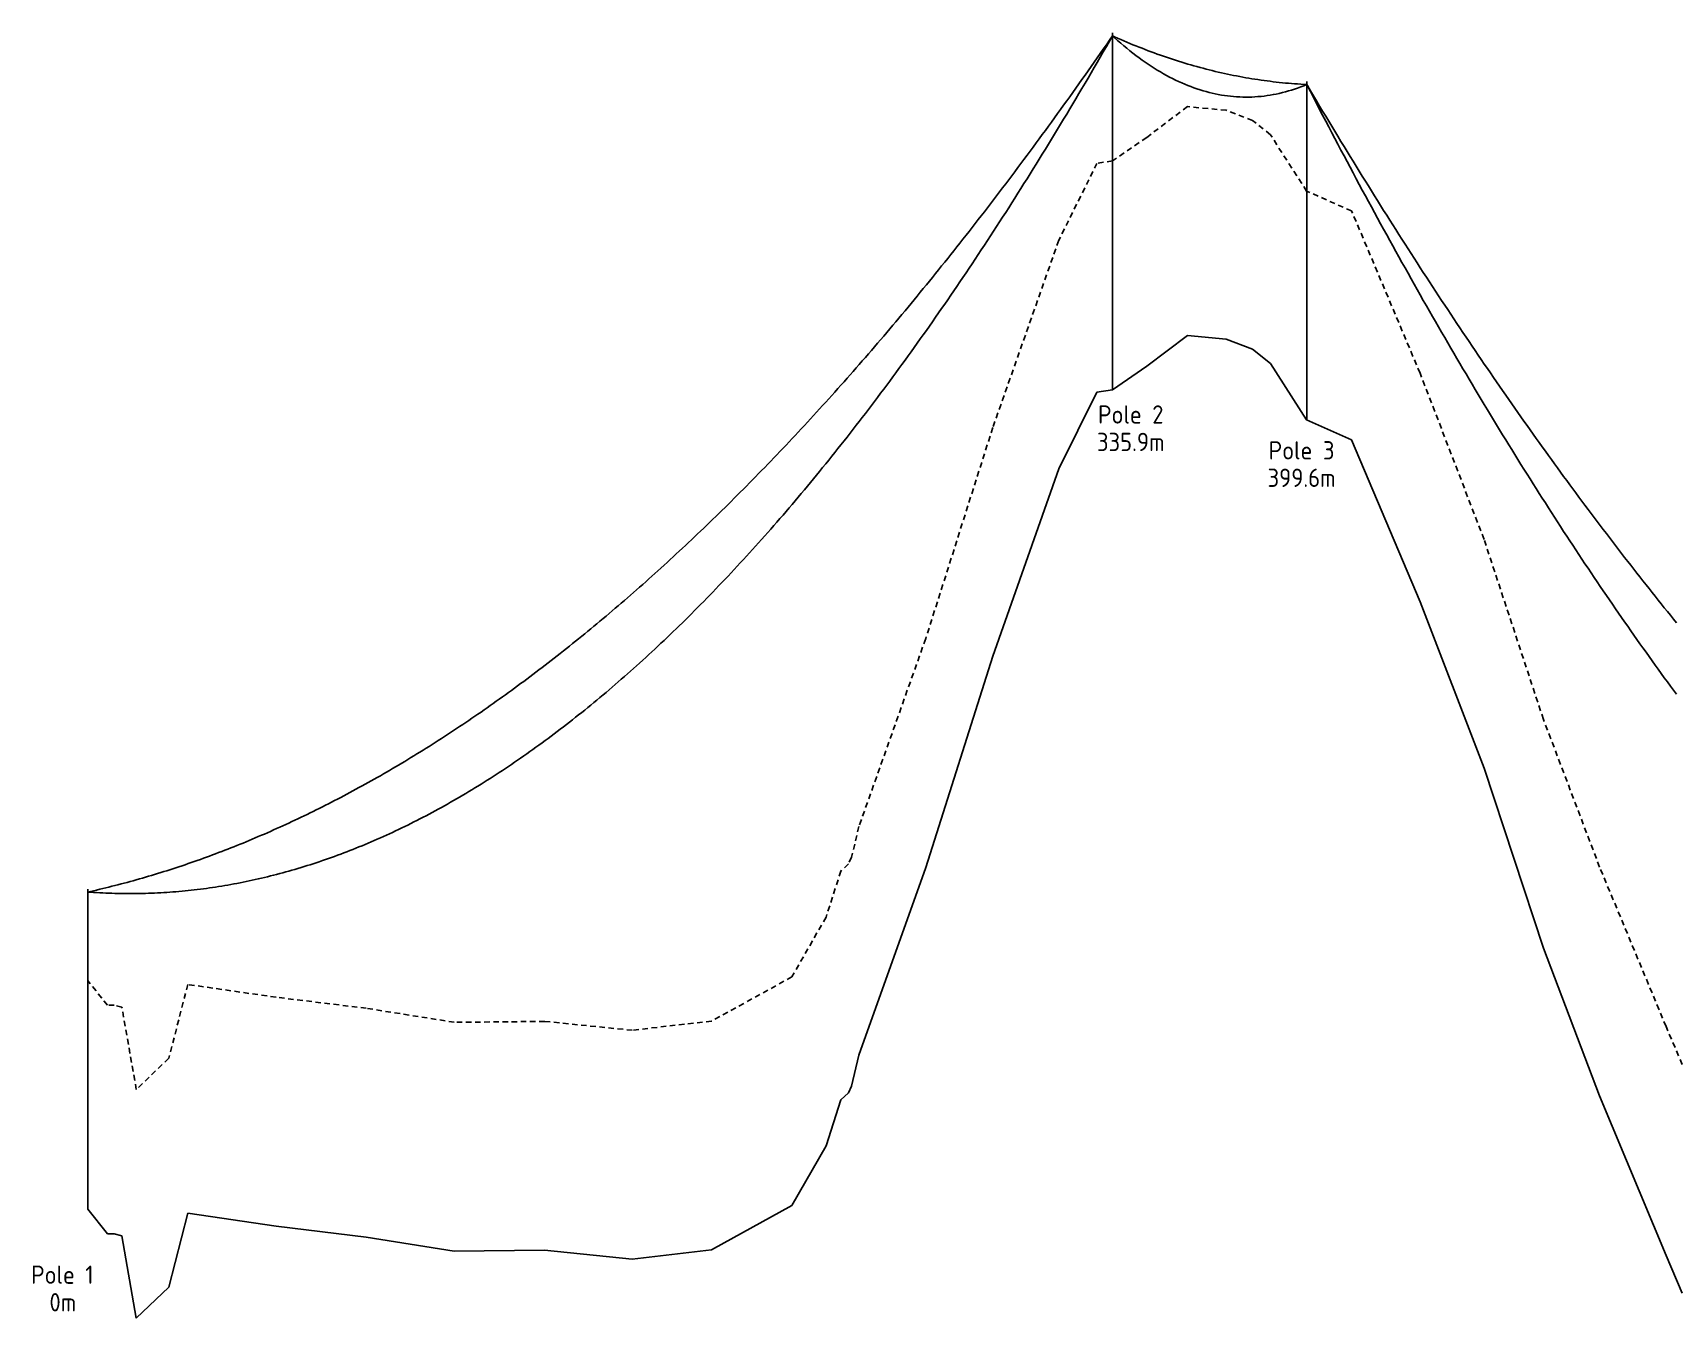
# Model space of a CAD drawing. Header units: metres. Extents: x 207830 to 218833, y 6369842 to 6373935.
# Drawn here: x 216673 to 217212, y 6372807 to 6373228 of the extents above; entities that cross this region are included whole.
import ezdxf
from ezdxf.enums import TextEntityAlignment as Align

# ---------------------------------------------------------------- set-up
doc = ezdxf.new("R2010")
doc.units = ezdxf.units.M
doc.linetypes.add('Dash', pattern=[5, 3, -2])
doc.layers.add('_User Miscellaneous1', color=7, linetype='Continuous')
doc.styles.add('ISOCP', font='isocp.shx', dxfattribs={"height": 1.75})

msp = doc.modelspace()

# ---------------------------------------------------------------- linework, layer by layer
at = {"layer": '_User Miscellaneous1'}
for p, q in [((217027.4, 6373111.26), (217027.4, 6373228.26)), ((217091.1, 6373101.35), (217091.1, 6373212.31)), ((217052.01, 6373129.07), (217038.63, 6373118.97)), ((217064.72, 6373127.87), (217052.01, 6373129.07)), ((217073.31, 6373124.57), (217064.72, 6373127.87)), ((217079.17, 6373119.87), (217073.31, 6373124.57)), ((217038.63, 6373118.97), (217027.45, 6373111.27)), ((217091.06, 6373101.37), (217079.17, 6373119.87)), ((217022.33, 6373110.47), (217009.81, 6373085.27)), ((217027.45, 6373111.27), (217022.33, 6373110.47)), ((217105.81, 6373094.87), (217091.06, 6373101.37)), ((217128.25, 6373041.67), (217105.81, 6373094.87)), ((217009.81, 6373085.27), (216988.18, 6373023.87)), ((217149.21, 6372987.17), (217128.25, 6373041.67)), ((216988.18, 6373023.87), (216966.18, 6372954.67)), ((217168.67, 6372928.17), (217149.21, 6372987.17)), ((216966.18, 6372954.67), (216944.29, 6372893.07)), ((216691.5, 6372842.57), (216691.5, 6372947.57)), ((217187.09, 6372879.77), (217168.67, 6372928.17)), ((216944.29, 6372893.07), (216941.87, 6372882.97)), ((216940.82, 6372880.77), (216938.36, 6372878.47)), ((216941.87, 6372882.97), (216940.82, 6372880.77)), ((217208.89, 6372827.47), (217187.09, 6372879.77)), ((216938.36, 6372878.47), (216933.52, 6372863.37)), ((216933.52, 6372863.37), (216922.31, 6372843.77)), ((216697.93, 6372834.47), (216691.5, 6372842.57)), ((216724.27, 6372841.27), (216718.08, 6372817.07)), ((216753.23, 6372837.07), (216724.27, 6372841.27)), ((216922.31, 6372843.77), (216896, 6372829.27)), ((216782.81, 6372833.47), (216753.23, 6372837.07)), ((216700.15, 6372834.47), (216697.93, 6372834.47)), ((216702.66, 6372833.87), (216700.15, 6372834.47)), ((216707.4, 6372806.87), (216702.66, 6372833.87)), ((216811.63, 6372828.87), (216782.81, 6372833.47)), ((216841.25, 6372829.17), (216811.63, 6372828.87)), ((216869.96, 6372826.27), (216841.25, 6372829.17)), ((216896, 6372829.27), (216869.96, 6372826.27)), ((217214.17, 6372815.07), (217208.89, 6372827.47)), ((216718.08, 6372817.07), (216707.4, 6372806.87))]:
    msp.add_line(p, q, dxfattribs=at)
at = {"layer": '_User Miscellaneous1', "linetype": 'Dash', "ltscale": 0.6}
for p, q in [((217052.01, 6373204.07), (217038.63, 6373193.97)), ((217064.72, 6373202.87), (217052.01, 6373204.07)), ((217073.31, 6373199.57), (217064.72, 6373202.87)), ((217079.17, 6373194.87), (217073.31, 6373199.57)), ((217038.63, 6373193.97), (217027.45, 6373186.27)), ((217091.06, 6373176.37), (217079.17, 6373194.87)), ((217027.45, 6373186.27), (217022.33, 6373185.47)), ((217022.33, 6373185.47), (217009.81, 6373160.27)), ((217105.81, 6373169.87), (217091.06, 6373176.37)), ((217128.25, 6373116.67), (217105.81, 6373169.87)), ((217009.81, 6373160.27), (216988.18, 6373098.87)), ((217149.21, 6373062.17), (217128.25, 6373116.67)), ((216988.18, 6373098.87), (216966.18, 6373029.67)), ((217168.67, 6373003.17), (217149.21, 6373062.17)), ((216966.18, 6373029.67), (216944.29, 6372968.07)), ((217187.09, 6372954.77), (217168.67, 6373003.17)), ((216944.29, 6372968.07), (216941.87, 6372957.97)), ((216940.82, 6372955.77), (216938.36, 6372953.47)), ((216941.87, 6372957.97), (216940.82, 6372955.77)), ((217208.89, 6372902.47), (217187.09, 6372954.77)), ((216938.36, 6372953.47), (216933.52, 6372938.37)), ((216933.52, 6372938.37), (216922.31, 6372918.77)), ((216697.93, 6372909.47), (216691.5, 6372917.57)), ((216922.31, 6372918.77), (216896, 6372904.27)), ((216724.27, 6372916.27), (216718.08, 6372892.07)), ((216753.23, 6372912.07), (216724.27, 6372916.27)), ((216782.81, 6372908.47), (216753.23, 6372912.07)), ((216700.15, 6372909.47), (216697.93, 6372909.47)), ((216702.66, 6372908.87), (216700.15, 6372909.47)), ((216707.4, 6372881.87), (216702.66, 6372908.87)), ((216811.63, 6372903.87), (216782.81, 6372908.47)), ((216841.25, 6372904.17), (216811.63, 6372903.87)), ((216869.96, 6372901.27), (216841.25, 6372904.17)), ((216896, 6372904.27), (216869.96, 6372901.27)), ((217214.17, 6372890.07), (217208.89, 6372902.47)), ((216718.08, 6372892.07), (216707.4, 6372881.87))]:
    msp.add_line(p, q, dxfattribs=at)
at = {"layer": '_User Miscellaneous1'}
for points in [[(217027.4, 6373227.26), (217026.4, 6373225.52), (217025.4, 6373223.77), (217024.4, 6373222.04), (217023.4, 6373220.31), (217022.4, 6373218.58), (217021.4, 6373216.86), (217020.4, 6373215.15), (217019.4, 6373213.44), (217018.4, 6373211.74), (217017.4, 6373210.04), (217016.4, 6373208.35), (217015.4, 6373206.66), (217014.4, 6373204.98), (217013.4, 6373203.3), (217012.4, 6373201.63), (217011.4, 6373199.97), (217010.4, 6373198.31), (217009.4, 6373196.66), (217008.4, 6373195.01), (217007.4, 6373193.36), (217006.4, 6373191.73), (217005.4, 6373190.1), (217004.4, 6373188.47), (217003.4, 6373186.85), (217002.4, 6373185.23), (217001.4, 6373183.62), (217000.4, 6373182.02), (216999.4, 6373180.42), (216998.4, 6373178.82), (216997.4, 6373177.24), (216996.4, 6373175.65), (216995.4, 6373174.08), (216994.4, 6373172.51), (216993.4, 6373170.94), (216992.4, 6373169.38), (216991.4, 6373167.82), (216990.4, 6373166.27), (216989.4, 6373164.73), (216988.4, 6373163.19), (216987.4, 6373161.66), (216986.4, 6373160.13), (216985.4, 6373158.61), (216984.4, 6373157.09), (216983.4, 6373155.58), (216982.4, 6373154.07), (216981.4, 6373152.57), (216980.4, 6373151.07), (216979.4, 6373149.58), (216978.4, 6373148.1), (216977.4, 6373146.62), (216976.4, 6373145.15), (216975.4, 6373143.68), (216974.4, 6373142.22), (216973.4, 6373140.76), (216972.4, 6373139.31), (216971.4, 6373137.86), (216970.4, 6373136.42), (216969.4, 6373134.99), (216968.4, 6373133.56), (216967.4, 6373132.13), (216966.4, 6373130.71), (216965.4, 6373129.3), (216964.4, 6373127.89), (216963.4, 6373126.49), (216962.4, 6373125.09), (216961.4, 6373123.7), (216960.4, 6373122.32), (216959.4, 6373120.94), (216958.4, 6373119.56), (216957.4, 6373118.19), (216956.4, 6373116.83), (216955.4, 6373115.47), (216954.4, 6373114.11), (216953.4, 6373112.77), (216952.4, 6373111.42), (216951.4, 6373110.09), (216950.4, 6373108.76), (216949.4, 6373107.43), (216948.4, 6373106.11), (216947.4, 6373104.79), (216946.4, 6373103.48), (216945.4, 6373102.18), (216944.4, 6373100.88), (216943.4, 6373099.59), (216942.4, 6373098.3), (216941.4, 6373097.02), (216940.4, 6373095.74), (216939.4, 6373094.47), (216938.4, 6373093.2), (216937.4, 6373091.94), (216936.4, 6373090.69), (216935.4, 6373089.44), (216934.4, 6373088.19), (216933.4, 6373086.95), (216932.4, 6373085.72), (216931.4, 6373084.49), (216930.4, 6373083.27), (216929.4, 6373082.05), (216928.4, 6373080.84), (216927.4, 6373079.63), (216926.4, 6373078.43), (216925.4, 6373077.24), (216924.4, 6373076.05), (216923.4, 6373074.86), (216922.4, 6373073.68), (216921.4, 6373072.51), (216920.4, 6373071.34), (216919.4, 6373070.18), (216918.4, 6373069.02), (216917.4, 6373067.87), (216916.4, 6373066.72), (216915.4, 6373065.58), (216914.4, 6373064.45), (216913.4, 6373063.32), (216912.4, 6373062.19), (216911.4, 6373061.07), (216910.4, 6373059.96), (216909.4, 6373058.85), (216908.4, 6373057.75), (216907.4, 6373056.65), (216906.4, 6373055.56), (216905.4, 6373054.47), (216904.4, 6373053.39), (216903.4, 6373052.32), (216902.4, 6373051.25), (216901.4, 6373050.18), (216900.4, 6373049.12), (216899.4, 6373048.07), (216898.4, 6373047.02), (216897.4, 6373045.98), (216896.4, 6373044.94), (216895.4, 6373043.91), (216894.4, 6373042.88), (216893.4, 6373041.86), (216892.4, 6373040.84), (216891.4, 6373039.83), (216890.4, 6373038.83), (216889.4, 6373037.83), (216888.4, 6373036.83), (216887.4, 6373035.84), (216886.4, 6373034.86), (216885.4, 6373033.88), (216884.4, 6373032.91), (216883.4, 6373031.94), (216882.4, 6373030.98), (216881.4, 6373030.02), (216880.4, 6373029.07), (216879.4, 6373028.13), (216878.4, 6373027.19), (216877.4, 6373026.25), (216876.4, 6373025.32), (216875.4, 6373024.4), (216874.4, 6373023.48), (216873.4, 6373022.57), (216872.4, 6373021.66), (216871.4, 6373020.76), (216870.4, 6373019.86), (216869.4, 6373018.97), (216868.4, 6373018.09), (216867.4, 6373017.21), (216866.4, 6373016.33), (216865.4, 6373015.46), (216864.4, 6373014.6), (216863.4, 6373013.74), (216862.4, 6373012.89), (216861.4, 6373012.04), (216860.4, 6373011.2), (216859.4, 6373010.36), (216858.4, 6373009.53), (216857.4, 6373008.7), (216856.4, 6373007.88), (216855.4, 6373007.06), (216854.4, 6373006.25), (216853.4, 6373005.45), (216852.4, 6373004.65), (216851.4, 6373003.86), (216850.4, 6373003.07), (216849.4, 6373002.29), (216848.4, 6373001.51), (216847.4, 6373000.74), (216846.4, 6372999.97), (216845.4, 6372999.21), (216844.4, 6372998.45), (216843.4, 6372997.7), (216842.4, 6372996.96), (216841.4, 6372996.22), (216840.4, 6372995.49), (216839.4, 6372994.76), (216838.4, 6372994.03), (216837.4, 6372993.32), (216836.4, 6372992.6), (216835.4, 6372991.9), (216834.4, 6372991.2), (216833.4, 6372990.5), (216832.4, 6372989.81), (216831.4, 6372989.12), (216830.4, 6372988.44), (216829.4, 6372987.77), (216828.4, 6372987.1), (216827.4, 6372986.44), (216826.4, 6372985.78), (216825.4, 6372985.13), (216824.4, 6372984.48), (216823.4, 6372983.84), (216822.4, 6372983.2), (216821.4, 6372982.57), (216820.4, 6372981.94), (216819.4, 6372981.32), (216818.4, 6372980.71), (216817.4, 6372980.1), (216816.4, 6372979.5), (216815.4, 6372978.9), (216814.4, 6372978.3), (216813.4, 6372977.72), (216812.4, 6372977.13), (216811.4, 6372976.56), (216810.4, 6372975.99), (216809.4, 6372975.42), (216808.4, 6372974.86), (216807.4, 6372974.3), (216806.4, 6372973.75), (216805.4, 6372973.21), (216804.4, 6372972.67), (216803.4, 6372972.14), (216802.4, 6372971.61), (216801.4, 6372971.09), (216800.4, 6372970.57), (216799.4, 6372970.06), (216798.4, 6372969.55), (216797.4, 6372969.05), (216796.4, 6372968.55), (216795.4, 6372968.06), (216794.4, 6372967.58), (216793.4, 6372967.1), (216792.4, 6372966.62), (216791.4, 6372966.15), (216790.4, 6372965.69), (216789.4, 6372965.23), (216788.4, 6372964.78), (216787.4, 6372964.33), (216786.4, 6372963.89), (216785.4, 6372963.46), (216784.4, 6372963.02), (216783.4, 6372962.6), (216782.4, 6372962.18), (216781.4, 6372961.76), (216780.4, 6372961.36), (216779.4, 6372960.95), (216778.4, 6372960.55), (216777.4, 6372960.16), (216776.4, 6372959.77), (216775.4, 6372959.39), (216774.4, 6372959.01), (216773.4, 6372958.64), (216772.4, 6372958.28), (216771.4, 6372957.92), (216770.4, 6372957.56), (216769.4, 6372957.21), (216768.4, 6372956.87), (216767.4, 6372956.53), (216766.4, 6372956.19), (216765.4, 6372955.87), (216764.4, 6372955.54), (216763.4, 6372955.23), (216762.4, 6372954.91), (216761.4, 6372954.61), (216760.4, 6372954.31), (216759.4, 6372954.01), (216758.4, 6372953.72), (216757.4, 6372953.43), (216756.4, 6372953.16), (216755.4, 6372952.88), (216754.4, 6372952.61), (216753.4, 6372952.35), (216752.4, 6372952.09), (216751.4, 6372951.84), (216750.4, 6372951.59), (216749.4, 6372951.35), (216748.4, 6372951.11), (216747.4, 6372950.88), (216746.4, 6372950.66), (216745.4, 6372950.44), (216744.4, 6372950.22), (216743.4, 6372950.01), (216742.4, 6372949.81), (216741.4, 6372949.61), (216740.4, 6372949.42), (216739.4, 6372949.23), (216738.4, 6372949.05), (216737.4, 6372948.87), (216736.4, 6372948.7), (216735.4, 6372948.53), (216734.4, 6372948.37), (216733.4, 6372948.22), (216732.4, 6372948.07), (216731.4, 6372947.92), (216730.4, 6372947.78), (216729.4, 6372947.65), (216728.4, 6372947.52), (216727.4, 6372947.4), (216726.4, 6372947.28), (216725.4, 6372947.17), (216724.4, 6372947.06), (216723.4, 6372946.96), (216722.4, 6372946.87), (216721.4, 6372946.78), (216720.4, 6372946.69), (216719.4, 6372946.61), (216718.4, 6372946.54), (216717.4, 6372946.47), (216716.4, 6372946.41), (216715.4, 6372946.35), (216714.4, 6372946.3), (216713.4, 6372946.25), (216712.4, 6372946.21), (216711.4, 6372946.17), (216710.4, 6372946.14), (216709.4, 6372946.11), (216708.4, 6372946.09), (216707.4, 6372946.08), (216706.4, 6372946.07), (216705.4, 6372946.07), (216704.4, 6372946.07), (216703.4, 6372946.07), (216702.4, 6372946.09), (216701.4, 6372946.1), (216700.4, 6372946.13), (216699.4, 6372946.16), (216698.4, 6372946.19), (216697.4, 6372946.23), (216696.4, 6372946.27), (216695.4, 6372946.32), (216694.4, 6372946.38), (216693.4, 6372946.44), (216692.4, 6372946.51), (216691.5, 6372946.57)], [(217027.4, 6373227.26), (217026.4, 6373225.81), (217025.4, 6373224.37), (217024.4, 6373222.93), (217023.4, 6373221.49), (217022.4, 6373220.06), (217021.4, 6373218.63), (217020.4, 6373217.2), (217019.4, 6373215.78), (217018.4, 6373214.36), (217017.4, 6373212.95), (217016.4, 6373211.53), (217015.4, 6373210.13), (217014.4, 6373208.72), (217013.4, 6373207.32), (217012.4, 6373205.93), (217011.4, 6373204.53), (217010.4, 6373203.14), (217009.4, 6373201.76), (217008.4, 6373200.37), (217007.4, 6373199), (217006.4, 6373197.62), (217005.4, 6373196.25), (217004.4, 6373194.88), (217003.4, 6373193.52), (217002.4, 6373192.16), (217001.4, 6373190.8), (217000.4, 6373189.45), (216999.4, 6373188.1), (216998.4, 6373186.76), (216997.4, 6373185.41), (216996.4, 6373184.08), (216995.4, 6373182.74), (216994.4, 6373181.41), (216993.4, 6373180.08), (216992.4, 6373178.76), (216991.4, 6373177.44), (216990.4, 6373176.12), (216989.4, 6373174.81), (216988.4, 6373173.5), (216987.4, 6373172.2), (216986.4, 6373170.9), (216985.4, 6373169.6), (216984.4, 6373168.31), (216983.4, 6373167.01), (216982.4, 6373165.73), (216981.4, 6373164.44), (216980.4, 6373163.17), (216979.4, 6373161.89), (216978.4, 6373160.62), (216977.4, 6373159.35), (216976.4, 6373158.08), (216975.4, 6373156.82), (216974.4, 6373155.57), (216973.4, 6373154.31), (216972.4, 6373153.06), (216971.4, 6373151.82), (216970.4, 6373150.57), (216969.4, 6373149.33), (216968.4, 6373148.1), (216967.4, 6373146.87), (216966.4, 6373145.64), (216965.4, 6373144.41), (216964.4, 6373143.19), (216963.4, 6373141.98), (216962.4, 6373140.76), (216961.4, 6373139.55), (216960.4, 6373138.35), (216959.4, 6373137.15), (216958.4, 6373135.95), (216957.4, 6373134.75), (216956.4, 6373133.56), (216955.4, 6373132.37), (216954.4, 6373131.19), (216953.4, 6373130.01), (216952.4, 6373128.83), (216951.4, 6373127.66), (216950.4, 6373126.49), (216949.4, 6373125.32), (216948.4, 6373124.16), (216947.4, 6373123), (216946.4, 6373121.85), (216945.4, 6373120.7), (216944.4, 6373119.55), (216943.4, 6373118.4), (216942.4, 6373117.26), (216941.4, 6373116.13), (216940.4, 6373115), (216939.4, 6373113.87), (216938.4, 6373112.74), (216937.4, 6373111.62), (216936.4, 6373110.5), (216935.4, 6373109.39), (216934.4, 6373108.28), (216933.4, 6373107.17), (216932.4, 6373106.06), (216931.4, 6373104.96), (216930.4, 6373103.87), (216929.4, 6373102.78), (216928.4, 6373101.69), (216927.4, 6373100.6), (216926.4, 6373099.52), (216925.4, 6373098.44), (216924.4, 6373097.37), (216923.4, 6373096.3), (216922.4, 6373095.23), (216921.4, 6373094.17), (216920.4, 6373093.11), (216919.4, 6373092.05), (216918.4, 6373091), (216917.4, 6373089.95), (216916.4, 6373088.91), (216915.4, 6373087.86), (216914.4, 6373086.83), (216913.4, 6373085.79), (216912.4, 6373084.76), (216911.4, 6373083.74), (216910.4, 6373082.71), (216909.4, 6373081.69), (216908.4, 6373080.68), (216907.4, 6373079.66), (216906.4, 6373078.66), (216905.4, 6373077.65), (216904.4, 6373076.65), (216903.4, 6373075.65), (216902.4, 6373074.66), (216901.4, 6373073.67), (216900.4, 6373072.68), (216899.4, 6373071.7), (216898.4, 6373070.72), (216897.4, 6373069.74), (216896.4, 6373068.77), (216895.4, 6373067.8), (216894.4, 6373066.84), (216893.4, 6373065.88), (216892.4, 6373064.92), (216891.4, 6373063.97), (216890.4, 6373063.02), (216889.4, 6373062.07), (216888.4, 6373061.13), (216887.4, 6373060.19), (216886.4, 6373059.26), (216885.4, 6373058.32), (216884.4, 6373057.4), (216883.4, 6373056.47), (216882.4, 6373055.55), (216881.4, 6373054.63), (216880.4, 6373053.72), (216879.4, 6373052.81), (216878.4, 6373051.9), (216877.4, 6373051), (216876.4, 6373050.1), (216875.4, 6373049.21), (216874.4, 6373048.32), (216873.4, 6373047.43), (216872.4, 6373046.54), (216871.4, 6373045.66), (216870.4, 6373044.79), (216869.4, 6373043.91), (216868.4, 6373043.04), (216867.4, 6373042.18), (216866.4, 6373041.31), (216865.4, 6373040.46), (216864.4, 6373039.6), (216863.4, 6373038.75), (216862.4, 6373037.9), (216861.4, 6373037.06), (216860.4, 6373036.22), (216859.4, 6373035.38), (216858.4, 6373034.55), (216857.4, 6373033.72), (216856.4, 6373032.89), (216855.4, 6373032.07), (216854.4, 6373031.25), (216853.4, 6373030.44), (216852.4, 6373029.63), (216851.4, 6373028.82), (216850.4, 6373028.01), (216849.4, 6373027.21), (216848.4, 6373026.42), (216847.4, 6373025.62), (216846.4, 6373024.83), (216845.4, 6373024.05), (216844.4, 6373023.27), (216843.4, 6373022.49), (216842.4, 6373021.71), (216841.4, 6373020.94), (216840.4, 6373020.18), (216839.4, 6373019.41), (216838.4, 6373018.65), (216837.4, 6373017.9), (216836.4, 6373017.14), (216835.4, 6373016.39), (216834.4, 6373015.65), (216833.4, 6373014.91), (216832.4, 6373014.17), (216831.4, 6373013.43), (216830.4, 6373012.7), (216829.4, 6373011.97), (216828.4, 6373011.25), (216827.4, 6373010.53), (216826.4, 6373009.81), (216825.4, 6373009.1), (216824.4, 6373008.39), (216823.4, 6373007.69), (216822.4, 6373006.99), (216821.4, 6373006.29), (216820.4, 6373005.59), (216819.4, 6373004.9), (216818.4, 6373004.21), (216817.4, 6373003.53), (216816.4, 6373002.85), (216815.4, 6373002.18), (216814.4, 6373001.5), (216813.4, 6373000.83), (216812.4, 6373000.17), (216811.4, 6372999.51), (216810.4, 6372998.85), (216809.4, 6372998.19), (216808.4, 6372997.54), (216807.4, 6372996.9), (216806.4, 6372996.25), (216805.4, 6372995.61), (216804.4, 6372994.98), (216803.4, 6372994.34), (216802.4, 6372993.72), (216801.4, 6372993.09), (216800.4, 6372992.47), (216799.4, 6372991.85), (216798.4, 6372991.24), (216797.4, 6372990.63), (216796.4, 6372990.02), (216795.4, 6372989.42), (216794.4, 6372988.82), (216793.4, 6372988.22), (216792.4, 6372987.63), (216791.4, 6372987.04), (216790.4, 6372986.45), (216789.4, 6372985.87), (216788.4, 6372985.29), (216787.4, 6372984.72), (216786.4, 6372984.15), (216785.4, 6372983.58), (216784.4, 6372983.02), (216783.4, 6372982.46), (216782.4, 6372981.9), (216781.4, 6372981.35), (216780.4, 6372980.8), (216779.4, 6372980.26), (216778.4, 6372979.72), (216777.4, 6372979.18), (216776.4, 6372978.64), (216775.4, 6372978.11), (216774.4, 6372977.59), (216773.4, 6372977.06), (216772.4, 6372976.54), (216771.4, 6372976.03), (216770.4, 6372975.52), (216769.4, 6372975.01), (216768.4, 6372974.5), (216767.4, 6372974), (216766.4, 6372973.5), (216765.4, 6372973.01), (216764.4, 6372972.52), (216763.4, 6372972.03), (216762.4, 6372971.55), (216761.4, 6372971.07), (216760.4, 6372970.59), (216759.4, 6372970.12), (216758.4, 6372969.65), (216757.4, 6372969.19), (216756.4, 6372968.73), (216755.4, 6372968.27), (216754.4, 6372967.81), (216753.4, 6372967.36), (216752.4, 6372966.92), (216751.4, 6372966.47), (216750.4, 6372966.03), (216749.4, 6372965.6), (216748.4, 6372965.17), (216747.4, 6372964.74), (216746.4, 6372964.31), (216745.4, 6372963.89), (216744.4, 6372963.47), (216743.4, 6372963.06), (216742.4, 6372962.65), (216741.4, 6372962.24), (216740.4, 6372961.84), (216739.4, 6372961.44), (216738.4, 6372961.04), (216737.4, 6372960.65), (216736.4, 6372960.26), (216735.4, 6372959.88), (216734.4, 6372959.5), (216733.4, 6372959.12), (216732.4, 6372958.75), (216731.4, 6372958.38), (216730.4, 6372958.01), (216729.4, 6372957.65), (216728.4, 6372957.29), (216727.4, 6372956.93), (216726.4, 6372956.58), (216725.4, 6372956.23), (216724.4, 6372955.89), (216723.4, 6372955.54), (216722.4, 6372955.21), (216721.4, 6372954.87), (216720.4, 6372954.54), (216719.4, 6372954.22), (216718.4, 6372953.89), (216717.4, 6372953.57), (216716.4, 6372953.26), (216715.4, 6372952.95), (216714.4, 6372952.64), (216713.4, 6372952.33), (216712.4, 6372952.03), (216711.4, 6372951.73), (216710.4, 6372951.44), (216709.4, 6372951.15), (216708.4, 6372950.86), (216707.4, 6372950.58), (216706.4, 6372950.3), (216705.4, 6372950.03), (216704.4, 6372949.75), (216703.4, 6372949.49), (216702.4, 6372949.22), (216701.4, 6372948.96), (216700.4, 6372948.7), (216699.4, 6372948.45), (216698.4, 6372948.2), (216697.4, 6372947.95), (216696.4, 6372947.71), (216695.4, 6372947.47), (216694.4, 6372947.23), (216693.4, 6372947), (216692.4, 6372946.77), (216691.5, 6372946.57)], [(217091.1, 6373211.31), (217090.1, 6373210.91), (217089.1, 6373210.52), (217088.1, 6373210.16), (217087.1, 6373209.82), (217086.1, 6373209.5), (217085.1, 6373209.2), (217084.1, 6373208.92), (217083.1, 6373208.66), (217082.1, 6373208.42), (217081.1, 6373208.2), (217080.1, 6373208.01), (217079.1, 6373207.83), (217078.1, 6373207.68), (217077.1, 6373207.54), (217076.1, 6373207.43), (217075.1, 6373207.34), (217074.1, 6373207.27), (217073.1, 6373207.22), (217072.1, 6373207.19), (217071.1, 6373207.18), (217070.1, 6373207.2), (217069.1, 6373207.23), (217068.1, 6373207.29), (217067.1, 6373207.36), (217066.1, 6373207.46), (217065.1, 6373207.58), (217064.1, 6373207.71), (217063.1, 6373207.87), (217062.1, 6373208.05), (217061.1, 6373208.25), (217060.1, 6373208.48), (217059.1, 6373208.72), (217058.1, 6373208.98), (217057.1, 6373209.27), (217056.1, 6373209.57), (217055.1, 6373209.9), (217054.1, 6373210.25), (217053.1, 6373210.62), (217052.1, 6373211), (217051.1, 6373211.41), (217050.1, 6373211.85), (217049.1, 6373212.3), (217048.1, 6373212.77), (217047.1, 6373213.26), (217046.1, 6373213.78), (217045.1, 6373214.32), (217044.1, 6373214.87), (217043.1, 6373215.45), (217042.1, 6373216.05), (217041.1, 6373216.67), (217040.1, 6373217.31), (217039.1, 6373217.97), (217038.1, 6373218.65), (217037.1, 6373219.35), (217036.1, 6373220.08), (217035.1, 6373220.82), (217034.1, 6373221.59), (217033.1, 6373222.38), (217032.1, 6373223.18), (217031.1, 6373224.01), (217030.1, 6373224.86), (217029.1, 6373225.73), (217028.1, 6373226.63), (217027.4, 6373227.26)], [(217091.1, 6373211.31), (217090.1, 6373211.37), (217089.1, 6373211.42), (217088.1, 6373211.49), (217087.1, 6373211.56), (217086.1, 6373211.64), (217085.1, 6373211.72), (217084.1, 6373211.81), (217083.1, 6373211.91), (217082.1, 6373212.01), (217081.1, 6373212.12), (217080.1, 6373212.24), (217079.1, 6373212.36), (217078.1, 6373212.49), (217077.1, 6373212.62), (217076.1, 6373212.76), (217075.1, 6373212.91), (217074.1, 6373213.07), (217073.1, 6373213.22), (217072.1, 6373213.39), (217071.1, 6373213.56), (217070.1, 6373213.74), (217069.1, 6373213.93), (217068.1, 6373214.12), (217067.1, 6373214.32), (217066.1, 6373214.52), (217065.1, 6373214.73), (217064.1, 6373214.95), (217063.1, 6373215.17), (217062.1, 6373215.4), (217061.1, 6373215.63), (217060.1, 6373215.88), (217059.1, 6373216.12), (217058.1, 6373216.38), (217057.1, 6373216.64), (217056.1, 6373216.91), (217055.1, 6373217.18), (217054.1, 6373217.46), (217053.1, 6373217.75), (217052.1, 6373218.04), (217051.1, 6373218.34), (217050.1, 6373218.64), (217049.1, 6373218.95), (217048.1, 6373219.27), (217047.1, 6373219.6), (217046.1, 6373219.93), (217045.1, 6373220.26), (217044.1, 6373220.6), (217043.1, 6373220.95), (217042.1, 6373221.31), (217041.1, 6373221.67), (217040.1, 6373222.04), (217039.1, 6373222.41), (217038.1, 6373222.79), (217037.1, 6373223.18), (217036.1, 6373223.57), (217035.1, 6373223.97), (217034.1, 6373224.38), (217033.1, 6373224.79), (217032.1, 6373225.21), (217031.1, 6373225.64), (217030.1, 6373226.07), (217029.1, 6373226.5), (217028.1, 6373226.95), (217027.4, 6373227.26)], [(217212.3, 6373011.4), (217211.3, 6373012.75), (217210.3, 6373014.12), (217209.3, 6373015.48), (217208.3, 6373016.85), (217207.3, 6373018.23), (217206.3, 6373019.61), (217205.3, 6373021), (217204.3, 6373022.39), (217203.3, 6373023.78), (217202.3, 6373025.18), (217201.3, 6373026.59), (217200.3, 6373028), (217199.3, 6373029.41), (217198.3, 6373030.83), (217197.3, 6373032.26), (217196.3, 6373033.69), (217195.3, 6373035.12), (217194.3, 6373036.56), (217193.3, 6373038), (217192.3, 6373039.45), (217191.3, 6373040.91), (217190.3, 6373042.37), (217189.3, 6373043.83), (217188.3, 6373045.3), (217187.3, 6373046.77), (217186.3, 6373048.25), (217185.3, 6373049.73), (217184.3, 6373051.22), (217183.3, 6373052.71), (217182.3, 6373054.21), (217181.3, 6373055.71), (217180.3, 6373057.22), (217179.3, 6373058.73), (217178.3, 6373060.25), (217177.3, 6373061.77), (217176.3, 6373063.3), (217175.3, 6373064.83), (217174.3, 6373066.37), (217173.3, 6373067.91), (217172.3, 6373069.46), (217171.3, 6373071.01), (217170.3, 6373072.56), (217169.3, 6373074.12), (217168.3, 6373075.69), (217167.3, 6373077.26), (217166.3, 6373078.84), (217165.3, 6373080.42), (217164.3, 6373082), (217163.3, 6373083.59), (217162.3, 6373085.19), (217161.3, 6373086.79), (217160.3, 6373088.39), (217159.3, 6373090), (217158.3, 6373091.62), (217157.3, 6373093.24), (217156.3, 6373094.86), (217155.3, 6373096.49), (217154.3, 6373098.12), (217153.3, 6373099.76), (217152.3, 6373101.41), (217151.3, 6373103.06), (217150.3, 6373104.71), (217149.3, 6373106.37), (217148.3, 6373108.03), (217147.3, 6373109.7), (217146.3, 6373111.37), (217145.3, 6373113.05), (217144.3, 6373114.73), (217143.3, 6373116.42), (217142.3, 6373118.11), (217141.3, 6373119.81), (217140.3, 6373121.51), (217139.3, 6373123.22), (217138.3, 6373124.93), (217137.3, 6373126.65), (217136.3, 6373128.37), (217135.3, 6373130.1), (217134.3, 6373131.83), (217133.3, 6373133.57), (217132.3, 6373135.31), (217131.3, 6373137.06), (217130.3, 6373138.81), (217129.3, 6373140.56), (217128.3, 6373142.32), (217127.3, 6373144.09), (217126.3, 6373145.86), (217125.3, 6373147.64), (217124.3, 6373149.42), (217123.3, 6373151.2), (217122.3, 6373152.99), (217121.3, 6373154.79), (217120.3, 6373156.59), (217119.3, 6373158.39), (217118.3, 6373160.2), (217117.3, 6373162.02), (217116.3, 6373163.84), (217115.3, 6373165.66), (217114.3, 6373167.49), (217113.3, 6373169.33), (217112.3, 6373171.17), (217111.3, 6373173.01), (217110.3, 6373174.86), (217109.3, 6373176.71), (217108.3, 6373178.57), (217107.3, 6373180.44), (217106.3, 6373182.31), (217105.3, 6373184.18), (217104.3, 6373186.06), (217103.3, 6373187.94), (217102.3, 6373189.83), (217101.3, 6373191.72), (217100.3, 6373193.62), (217099.3, 6373195.52), (217098.3, 6373197.43), (217097.3, 6373199.34), (217096.3, 6373201.26), (217095.3, 6373203.18), (217094.3, 6373205.11), (217093.3, 6373207.04), (217092.3, 6373208.98), (217091.3, 6373210.92), (217091.1, 6373211.31)], [(217212.3, 6373034.86), (217211.3, 6373036.09), (217210.3, 6373037.32), (217209.3, 6373038.56), (217208.3, 6373039.8), (217207.3, 6373041.05), (217206.3, 6373042.3), (217205.3, 6373043.55), (217204.3, 6373044.8), (217203.3, 6373046.06), (217202.3, 6373047.33), (217201.3, 6373048.59), (217200.3, 6373049.86), (217199.3, 6373051.14), (217198.3, 6373052.42), (217197.3, 6373053.7), (217196.3, 6373054.99), (217195.3, 6373056.27), (217194.3, 6373057.57), (217193.3, 6373058.87), (217192.3, 6373060.17), (217191.3, 6373061.47), (217190.3, 6373062.78), (217189.3, 6373064.09), (217188.3, 6373065.41), (217187.3, 6373066.73), (217186.3, 6373068.05), (217185.3, 6373069.38), (217184.3, 6373070.71), (217183.3, 6373072.04), (217182.3, 6373073.38), (217181.3, 6373074.73), (217180.3, 6373076.07), (217179.3, 6373077.42), (217178.3, 6373078.78), (217177.3, 6373080.13), (217176.3, 6373081.49), (217175.3, 6373082.86), (217174.3, 6373084.23), (217173.3, 6373085.6), (217172.3, 6373086.98), (217171.3, 6373088.36), (217170.3, 6373089.74), (217169.3, 6373091.13), (217168.3, 6373092.52), (217167.3, 6373093.91), (217166.3, 6373095.31), (217165.3, 6373096.72), (217164.3, 6373098.12), (217163.3, 6373099.53), (217162.3, 6373100.95), (217161.3, 6373102.36), (217160.3, 6373103.79), (217159.3, 6373105.21), (217158.3, 6373106.64), (217157.3, 6373108.07), (217156.3, 6373109.51), (217155.3, 6373110.95), (217154.3, 6373112.39), (217153.3, 6373113.84), (217152.3, 6373115.29), (217151.3, 6373116.75), (217150.3, 6373118.21), (217149.3, 6373119.67), (217148.3, 6373121.14), (217147.3, 6373122.61), (217146.3, 6373124.08), (217145.3, 6373125.56), (217144.3, 6373127.04), (217143.3, 6373128.53), (217142.3, 6373130.02), (217141.3, 6373131.51), (217140.3, 6373133.01), (217139.3, 6373134.51), (217138.3, 6373136.01), (217137.3, 6373137.52), (217136.3, 6373139.03), (217135.3, 6373140.55), (217134.3, 6373142.07), (217133.3, 6373143.59), (217132.3, 6373145.12), (217131.3, 6373146.65), (217130.3, 6373148.18), (217129.3, 6373149.72), (217128.3, 6373151.26), (217127.3, 6373152.81), (217126.3, 6373154.36), (217125.3, 6373155.91), (217124.3, 6373157.47), (217123.3, 6373159.03), (217122.3, 6373160.59), (217121.3, 6373162.16), (217120.3, 6373163.74), (217119.3, 6373165.31), (217118.3, 6373166.89), (217117.3, 6373168.47), (217116.3, 6373170.06), (217115.3, 6373171.65), (217114.3, 6373173.25), (217113.3, 6373174.85), (217112.3, 6373176.45), (217111.3, 6373178.06), (217110.3, 6373179.67), (217109.3, 6373181.28), (217108.3, 6373182.9), (217107.3, 6373184.52), (217106.3, 6373186.14), (217105.3, 6373187.77), (217104.3, 6373189.41), (217103.3, 6373191.04), (217102.3, 6373192.68), (217101.3, 6373194.33), (217100.3, 6373195.98), (217099.3, 6373197.63), (217098.3, 6373199.28), (217097.3, 6373200.94), (217096.3, 6373202.6), (217095.3, 6373204.27), (217094.3, 6373205.94), (217093.3, 6373207.62), (217092.3, 6373209.29), (217091.3, 6373210.98), (217091.1, 6373211.31)]]:
    msp.add_lwpolyline(points, dxfattribs=at)

# ---------------------------------------------------------------- texts
at = {"layer": '_User Miscellaneous1', "style": 'ISOCP'}
for s, p in [('Pole 2', (217033.39, 6373106.14)), ('335.9m', (217033.39, 6373097.14)), ('Pole 3', (217089.39, 6373094.39)), ('399.6m', (217089.39, 6373085.39)), ('Pole 1', (216683.15, 6372824.13)), ('0m', (216683.31, 6372815.09))]:
    msp.add_text(s, height=6, dxfattribs=at).set_placement(p, align=Align.TOP_CENTER)

doc.saveas('drawing.dxf')
